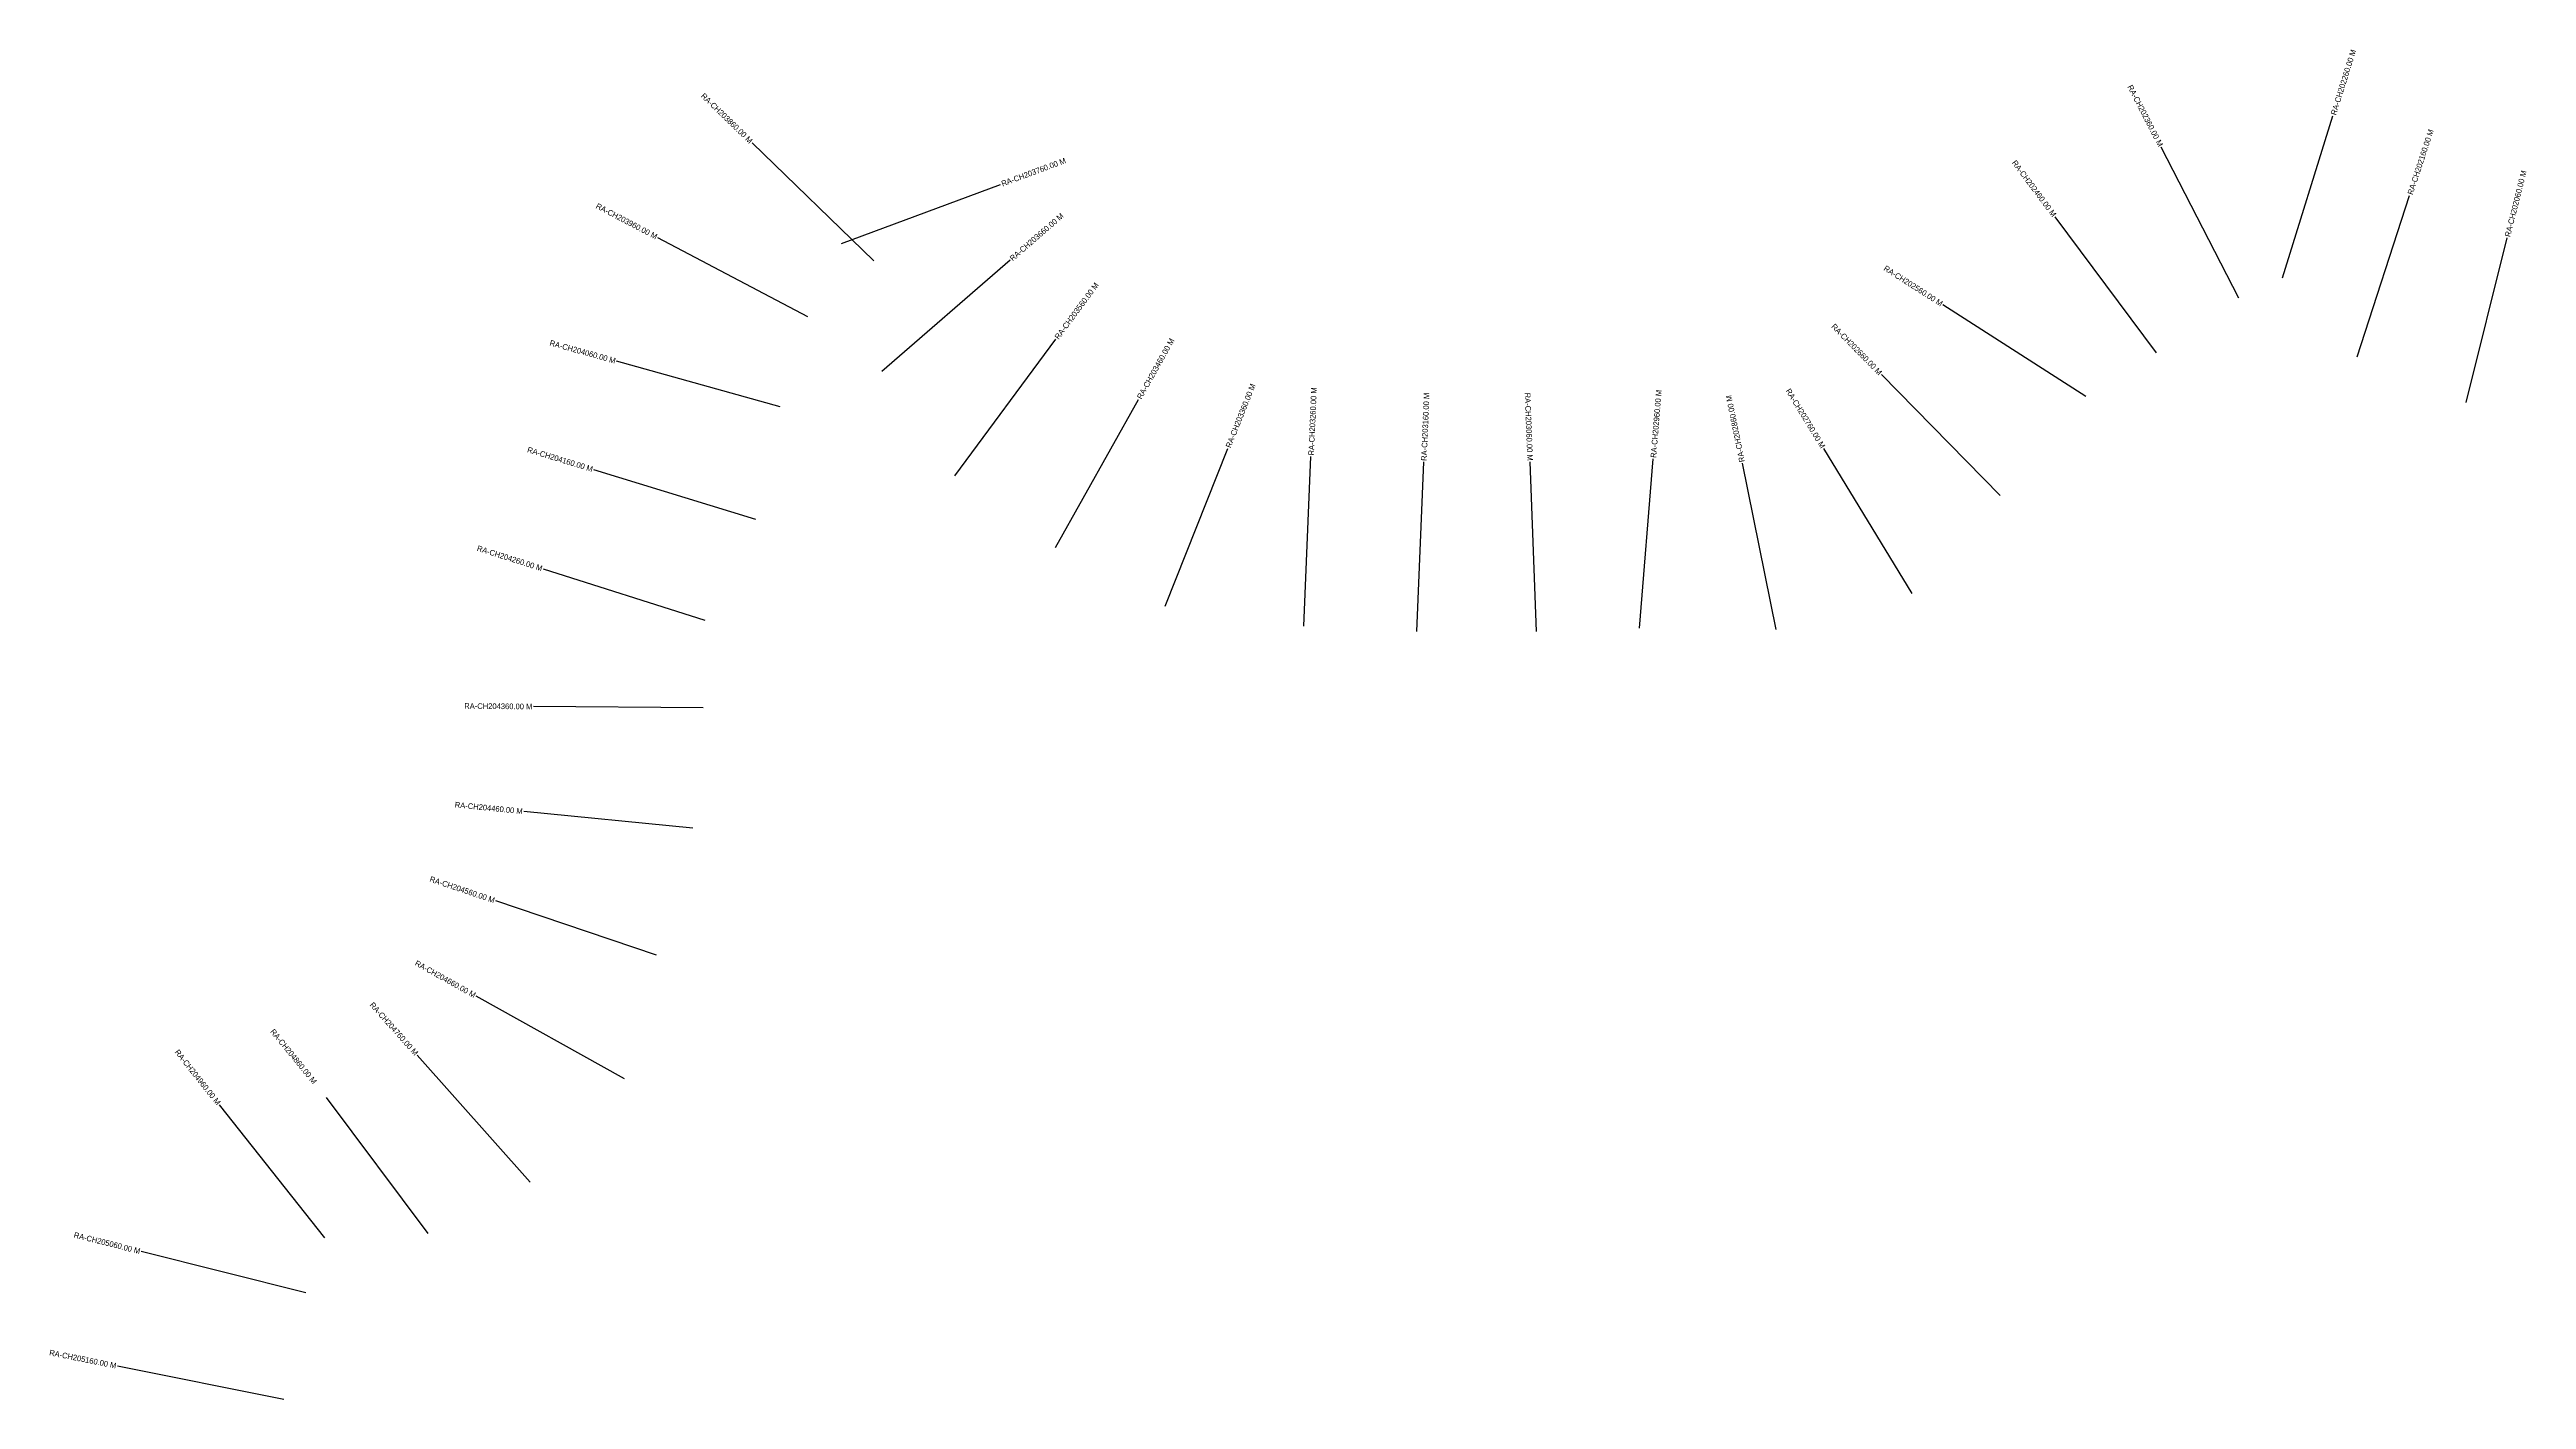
# Model space of a CAD drawing. Header units: metres. Extents: x 266312 to 279399, y 2078293 to 2101305.
# Drawn here: x 274814 to 277004, y 2079471 to 2080664 of the extents above; entities that cross this region are included whole.
import ezdxf
from ezdxf.enums import TextEntityAlignment as Align

# ---------------------------------------------------------------- set-up
doc = ezdxf.new("R2010")
doc.units = ezdxf.units.M
doc.layers.add('CS', color=134, linetype='Continuous')
doc.layers.add('CSMark', color=210, linetype='Continuous')

msp = doc.modelspace()

# ---------------------------------------------------------------- linework, layer by layer
at = {"layer": 'CS'}
for p, q in [((276788.1, 2080462.2), (276832.7, 2080605.4)), ((275543.1, 2080477.3), (275435.4, 2080581.7)), ((276749.6, 2080444.5), (276681, 2080577.9)), ((275514.4, 2080492.8), (275655.1, 2080544.9)), ((276854, 2080392.5), (276900.5, 2080535.1)), ((276676.8, 2080396.1), (276587.2, 2080516.3)), ((275484.8, 2080427.9), (275352.1, 2080497.8)), ((276950.3, 2080352.2), (276986.6, 2080497.7)), ((275550.1, 2080379.8), (275663.4, 2080478.1)), ((276614.2, 2080357.5), (276488, 2080438.5)), ((275614.7, 2080287.4), (275703.8, 2080408.1)), ((275460.2, 2080348.3), (275315.7, 2080388.6)), ((276538.7, 2080269.9), (276433.6, 2080376.8)), ((275703.6, 2080224.1), (275776.9, 2080354.9)), ((275800.5, 2080172.1), (275855.8, 2080311.6)), ((276460.7, 2080183.4), (276382.7, 2080311.5)), ((275438.8, 2080248.8), (275295.4, 2080292.8)), ((275923, 2080154.6), (275929.4, 2080304.4)), ((276023, 2080149.7), (276029.1, 2080299.6)), ((276128.8, 2080149.8), (276123.1, 2080299.7)), ((276219.7, 2080152.8), (276231.9, 2080302.3)), ((276340.7, 2080151.6), (276310.7, 2080298.5)), ((275393.8, 2080159.6), (275250.9, 2080205)), ((275392.2, 2080082.3), (275242.2, 2080083.5)), ((275382.9, 2079976), (275233.6, 2079990.8)), ((275350.9, 2079863.9), (275208.8, 2079911.8)), ((275322.5, 2079754.5), (275191.4, 2079827.5)), ((275239.2, 2079663.3), (275139.5, 2079775.4)), ((275149, 2079617.8), (275059.2, 2079738)), ((275057.8, 2079614), (274964.7, 2079731.6)), ((275040.9, 2079565.4), (274895.4, 2079601.8)), ((275021.5, 2079471.2), (274874.4, 2079500.7))]:
    msp.add_line(p, q, dxfattribs=at)

# ---------------------------------------------------------------- texts
at = {"layer": 'CSMark'}
for s, rotation, p in [('RA-CH202260.00 M', 72.7196, (276833, 2080606.4)), ('RA-CH202160.00 M', 71.9403, (276900.8, 2080536.1)), ('RA-CH203760.00 M', 20.36, (275656, 2080545.3)), ('RA-CH202060.00 M', 75.9843, (276986.9, 2080498.7)), ('RA-CH203660.00 M', 40.909, (275664.2, 2080478.7)), ('RA-CH203560.00 M', 53.5433, (275704.4, 2080408.9)), ('RA-CH203460.00 M', 60.7456, (275777.4, 2080355.8)), ('RA-CH203360.00 M', 68.386, (275856.1, 2080312.5)), ('RA-CH203260.00 M', 87.5324, (275929.5, 2080305.4)), ('RA-CH203160.00 M', 87.6607, (276029.2, 2080300.6)), ('RA-CH202960.00 M', 85.3206, (276232, 2080303.3)), ('RA-CH202860.00 M', 101.5708, (276310.5, 2080299.5)), ('RA-CH204860.00 M', 309.1843, (275011.1, 2079797.6))]:
    msp.add_text(s, height=5, rotation=rotation, dxfattribs=at).set_placement(p, align=Align.MIDDLE_LEFT)
for s, rotation, p in [('RA-CH203860.00 M', 315.8951, (275434.7, 2080582.4)), ('RA-CH202360.00 M', 297.2126, (276680.6, 2080578.8)), ('RA-CH202460.00 M', 306.7126, (276586.6, 2080517.1)), ('RA-CH203960.00 M', 332.2092, (275351.2, 2080498.3)), ('RA-CH202560.00 M', 327.333, (276487.1, 2080439)), ('RA-CH202660.00 M', 314.5165, (276432.9, 2080377.6)), ('RA-CH204060.00 M', 344.405, (275314.7, 2080388.9)), ('RA-CH203060.00 M', 272.1731, (276123.1, 2080300.7)), ('RA-CH202760.00 M', 301.3561, (276382.2, 2080312.4)), ('RA-CH204160.00 M', 342.9597, (275294.5, 2080293.1)), ('RA-CH204260.00 M', 342.3605, (275249.9, 2080205.4)), ('RA-CH204360.00 M', 359.5309, (275241.2, 2080083.5)), ('RA-CH204460.00 M', 354.3211, (275232.6, 2079990.9)), ('RA-CH204560.00 M', 341.3873, (275207.8, 2079912.1)), ('RA-CH204660.00 M', 330.8604, (275190.6, 2079828)), ('RA-CH204760.00 M', 311.6405, (275138.9, 2079776.2)), ('RA-CH204960.00 M', 308.3855, (274964.1, 2079732.3)), ('RA-CH205060.00 M', 345.9378, (274894.5, 2079602.1)), ('RA-CH205160.00 M', 348.6432, (274873.4, 2079500.9))]:
    msp.add_text(s, height=5, rotation=rotation, dxfattribs=at).set_placement(p, align=Align.MIDDLE_RIGHT)

doc.saveas('drawing.dxf')
